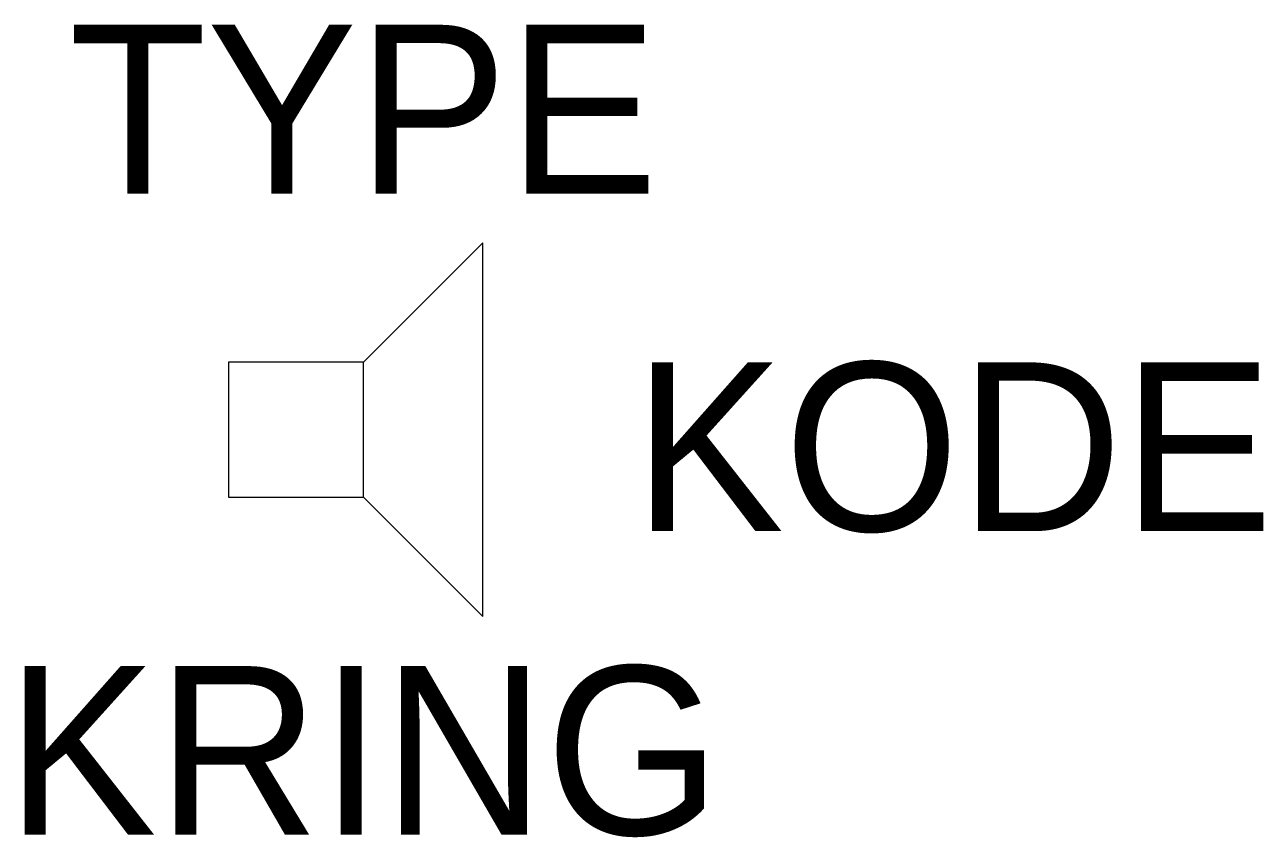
# Model space of a CAD drawing. Header units: millimetres. Extents: x -5 to 13.3, y -6 to 6.
import ezdxf
from ezdxf.enums import TextEntityAlignment as Align

# ---------------------------------------------------------------- set-up
doc = ezdxf.new("R2010")
doc.units = ezdxf.units.MM

# ---------------------------------------------------------------- blocks, each defined once
blk = doc.blocks.new('SY_P007A')
at = {"linetype": 'Continuous', "transparency": 33554687}
blk.add_line((0, -1), (0, 1), dxfattribs=at)
blk.add_lwpolyline([(0, -1), (1.768, -2.768), (1.768, 2.768), (0, 1), (-2, 1), (-2, -1)], close=True, dxfattribs=at)

msp = doc.modelspace()

# ---------------------------------------------------------------- block references
at = {"transparency": 33554687}
msp.add_blockref('SY_P007A', (0, 0), dxfattribs=at)

# ---------------------------------------------------------------- texts
for tag, p in [('TYPE', (0, 3.5)), ('KRING', (0, -6))]:
    msp.add_attdef(tag, text='XXX', height=2.5, dxfattribs=at).set_placement(p, align=Align.CENTER)
msp.add_attdef('KODE', (4, -1.5), 'XXX', height=2.5, dxfattribs=at)

doc.saveas('drawing.dxf')
